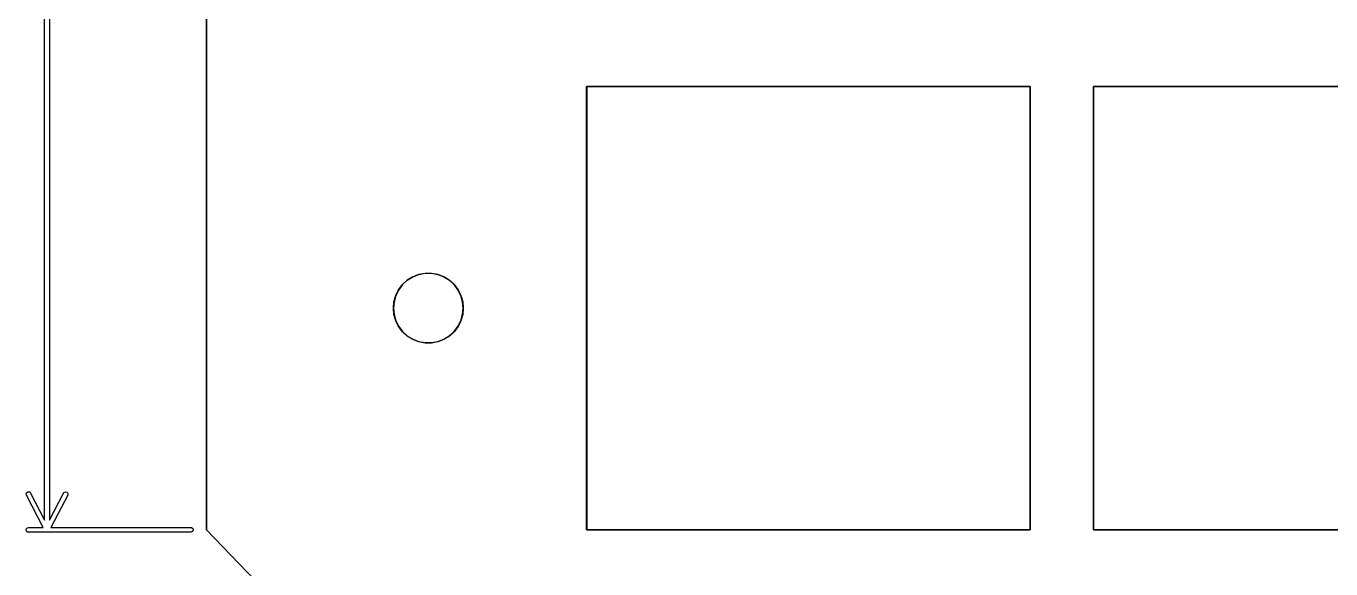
# Model space of a CAD drawing. Extents: x 58 to 184, y -209 to -32.
# Drawn here: x 58.83 to 100.03, y -117.37 to -100.24 of the extents above; entities that cross this region are included whole.
import ezdxf

# ---------------------------------------------------------------- set-up
doc = ezdxf.new("R2010")
doc.units = 0
doc.layers.add('BLACK', color=7, linetype='CONTINUOUS')

msp = doc.modelspace()

# ---------------------------------------------------------------- linework, layer by layer
at = {"layer": 'BLACK', "linetype": 'CONTINUOUS'}
for p, q in [((64.528966, -116.141191), (64.528966, -47.965204)), ((64.529966, -47.965704), (64.529966, -116.141002)), ((59.414466, -115.834704), (59.414466, -48.271703)), ((59.564466, -48.271703), (59.564466, -115.834704)), ((76.528966, -102.141204), (76.529112, -102.14085)), ((76.528966, -116.141204), (76.528966, -102.141204)), ((76.529112, -102.14085), (76.529466, -102.140704)), ((76.529466, -102.140704), (90.529466, -102.140704)), ((76.529966, -102.141704), (76.529966, -116.140704)), ((90.528966, -102.141704), (76.529966, -102.141704)), ((90.528966, -116.140704), (90.528966, -102.141704)), ((90.529466, -102.140704), (90.52982, -102.14085)), ((90.52982, -102.14085), (90.529966, -102.141204)), ((90.529966, -102.141204), (90.529966, -116.141204)), ((92.528966, -102.141204), (92.529112, -102.14085)), ((92.528966, -116.141204), (92.528966, -102.141204)), ((92.529112, -102.14085), (92.529466, -102.140704)), ((92.529466, -102.140704), (106.529466, -102.140704)), ((92.529966, -102.141704), (92.529966, -116.140704)), ((106.528966, -102.141704), (92.529966, -102.141704)), ((70.713479, -108.397299), (70.864065, -108.260021)), ((70.866301, -108.262982), (70.716221, -108.399798)), ((70.864065, -108.260021), (71.037311, -108.152752)), ((71.038965, -108.156073), (70.866301, -108.262982)), ((71.037311, -108.152752), (71.227319, -108.079143)), ((71.228334, -108.082711), (71.038965, -108.156073)), ((71.227319, -108.079143), (71.427616, -108.0417)), ((71.427959, -108.045395), (71.228334, -108.082711)), ((71.427616, -108.0417), (71.631384, -108.0417)), ((71.631041, -108.045395), (71.427959, -108.045395)), ((71.830666, -108.082711), (71.631041, -108.045395)), ((71.631384, -108.0417), (71.831681, -108.079143)), ((72.020035, -108.156073), (71.830666, -108.082711)), ((71.831681, -108.079143), (72.021689, -108.152752)), ((72.192699, -108.262982), (72.020035, -108.156073)), ((72.021689, -108.152752), (72.194935, -108.260021)), ((72.342779, -108.399798), (72.192699, -108.262982)), ((72.194935, -108.260021), (72.345521, -108.397299)), ((70.444091, -108.938302), (70.499855, -108.742313)), ((70.503314, -108.743654), (70.447738, -108.938984)), ((70.499855, -108.742313), (70.590682, -108.559908)), ((70.593836, -108.561861), (70.503314, -108.743654)), ((70.590682, -108.559908), (70.713479, -108.397299)), ((70.716221, -108.399798), (70.593836, -108.561861)), ((72.465164, -108.561861), (72.342779, -108.399798)), ((72.345521, -108.397299), (72.468318, -108.559908)), ((72.555686, -108.743654), (72.465164, -108.561861)), ((72.468318, -108.559908), (72.559145, -108.742313)), ((72.611262, -108.938984), (72.555686, -108.743654)), ((72.559145, -108.742313), (72.614909, -108.938302)), ((70.42529, -109.1412), (70.444091, -108.938302)), ((70.444091, -109.344098), (70.42529, -109.1412)), ((70.447738, -108.938984), (70.429, -109.1412)), ((70.429, -109.1412), (70.447738, -109.343416)), ((72.63, -109.1412), (72.611262, -108.938984)), ((72.611262, -109.343416), (72.63, -109.1412)), ((72.614909, -108.938302), (72.63371, -109.1412)), ((72.63371, -109.1412), (72.614909, -109.344098)), ((70.499855, -109.540087), (70.444091, -109.344098)), ((70.447738, -109.343416), (70.503314, -109.538746)), ((70.590682, -109.722492), (70.499855, -109.540087)), ((70.503314, -109.538746), (70.593836, -109.720539)), ((72.465164, -109.720539), (72.555686, -109.538746)), ((72.559145, -109.540087), (72.468318, -109.722492)), ((72.555686, -109.538746), (72.611262, -109.343416)), ((72.614909, -109.344098), (72.559145, -109.540087)), ((70.713479, -109.885101), (70.590682, -109.722492)), ((70.593836, -109.720539), (70.716221, -109.882602)), ((70.864065, -110.022379), (70.713479, -109.885101)), ((70.716221, -109.882602), (70.866301, -110.019418)), ((72.192699, -110.019418), (72.342779, -109.882602)), ((72.345521, -109.885101), (72.194935, -110.022379)), ((72.342779, -109.882602), (72.465164, -109.720539)), ((72.468318, -109.722492), (72.345521, -109.885101)), ((71.037311, -110.129648), (70.864065, -110.022379)), ((70.866301, -110.019418), (71.038965, -110.126327)), ((71.227319, -110.203257), (71.037311, -110.129648)), ((71.038965, -110.126327), (71.228334, -110.199689)), ((71.427616, -110.2407), (71.227319, -110.203257)), ((71.228334, -110.199689), (71.427959, -110.237005)), ((71.631384, -110.2407), (71.427616, -110.2407)), ((71.427959, -110.237005), (71.631041, -110.237005)), ((71.631041, -110.237005), (71.830666, -110.199689)), ((71.831681, -110.203257), (71.631384, -110.2407)), ((71.830666, -110.199689), (72.020035, -110.126327)), ((72.021689, -110.129648), (71.831681, -110.203257)), ((72.020035, -110.126327), (72.192699, -110.019418)), ((72.194935, -110.022379), (72.021689, -110.129648)), ((58.839791, -114.974402), (58.880492, -114.943171)), ((58.880492, -114.943171), (58.931746, -114.945409)), ((58.931746, -114.945409), (58.969571, -114.980069)), ((60.025218, -114.959404), (60.072615, -114.939772)), ((60.072615, -114.939772), (60.121544, -114.955199)), ((58.828686, -115.024489), (58.839791, -114.974402)), ((58.836519, -115.049331), (58.828686, -115.024489)), ((59.36587, -116.066204), (58.836519, -115.049331)), ((58.969571, -114.980069), (59.414466, -115.834704)), ((59.564466, -115.834704), (60.009361, -114.980069)), ((60.142413, -115.049331), (59.613062, -116.066204)), ((60.009361, -114.980069), (60.025218, -114.959404)), ((60.121544, -114.955199), (60.149109, -114.998467)), ((60.149109, -114.998467), (60.142413, -115.049331)), ((58.829185, -116.12818), (58.854837, -116.083751)), ((58.838094, -116.178704), (58.829185, -116.12818)), ((58.877394, -116.211681), (58.838094, -116.178704)), ((58.854837, -116.083751), (58.903046, -116.066204)), ((58.903046, -116.066204), (59.36587, -116.066204)), ((59.613062, -116.066204), (64.029466, -116.066204)), ((64.029466, -116.066204), (64.055118, -116.070727)), ((64.055118, -116.070727), (64.094418, -116.103704)), ((64.103327, -116.154228), (64.077675, -116.198657)), ((64.094418, -116.103704), (64.103327, -116.154228)), ((64.528965, -116.141194), (64.528966, -116.141191)), ((64.528966, -116.141196), (64.528965, -116.141194)), ((64.528966, -116.141204), (64.528966, -116.141196)), ((64.529029, -116.141356), (64.528966, -116.141204)), ((64.529105, -116.14155), (64.529029, -116.141356)), ((64.529111, -116.141556), (64.529105, -116.14155)), ((64.529112, -116.141558), (64.529111, -116.141556)), ((64.529113, -116.141558), (64.529112, -116.141558)), ((79.529072, -131.749516), (64.529113, -116.141558)), ((64.529966, -116.141002), (79.529827, -131.748858)), ((76.529112, -116.141558), (76.528966, -116.141204)), ((76.529466, -116.141704), (76.529112, -116.141558)), ((90.529466, -116.141704), (76.529466, -116.141704)), ((76.529966, -116.140704), (90.528966, -116.140704)), ((90.52982, -116.141558), (90.529466, -116.141704)), ((90.529966, -116.141204), (90.52982, -116.141558)), ((92.529112, -116.141558), (92.528966, -116.141204)), ((92.529466, -116.141704), (92.529112, -116.141558)), ((106.529466, -116.141704), (92.529466, -116.141704)), ((92.529966, -116.140704), (106.528966, -116.140704)), ((58.903046, -116.216204), (58.877394, -116.211681)), ((64.029466, -116.216204), (58.903046, -116.216204)), ((64.077675, -116.198657), (64.029466, -116.216204))]:
    msp.add_line(p, q, dxfattribs=at)

doc.saveas('drawing.dxf')
